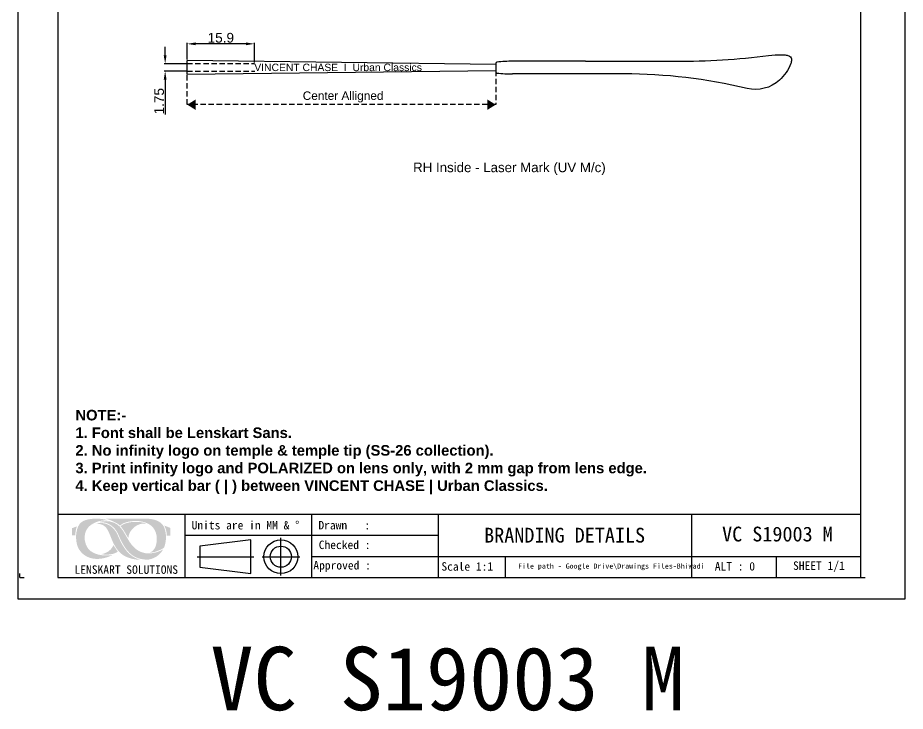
# Model space of a CAD drawing. Header units: millimetres. Extents: x 1399 to 2555, y 1196 to 1555.
# Drawn here: x 1399 to 1609, y 1230.9 to 1395 of the extents above; entities that cross this region are included whole.
import ezdxf

# ---------------------------------------------------------------- set-up
doc = ezdxf.new("R2010")
doc.units = ezdxf.units.MM
for name, pattern in [('DASHED', [19.05, 12.7, -6.35]), ('HIDDEN', [9.525, 6.35, -3.175]), ('HIDDEN2', [0.1875, 0.125, -0.0625])]:
    doc.linetypes.add(name, pattern=pattern)
for name, color, linetype in [('Dimension', 3, 'Continuous'), ('Hidden Line', 1, 'HIDDEN2'), ('图框-线条', 7, 'Continuous')]:
    doc.layers.add(name, color=color, linetype=linetype)
doc.layers.add('绘图层', color=7, linetype='Continuous', lineweight=15)
doc.styles.get("Standard").update_dxf_attribs({"font": 'arial.ttf'})
doc.styles.add('宋体', font='SimSun.ttf')
doc.dimstyles.new('Standard$0', dxfattribs={"dimtxt": 2.3, "dimasz": 2, "dimexe": 1, "dimexo": 1, "dimgap": 1, "dimtad": 0, "dimtih": 1, "dimtoh": 1, "dimdec": 1, "dimzin": 0, "dimdsep": 46, "dimtxsty": 'Standard', "dimcen": 0, "dimclrd": 4, "dimclre": 4, "dimclrt": 4, "dimadec": 1, "dimazin": 0, "dimtfac": 1, "dimtdec": 1, "dimtofl": 0, "dimtmove": 0, "dimatfit": 0, "dimfxl": 1, "dimtolj": 1, "dimtzin": 0, "dimarcsym": 0})

# ---------------------------------------------------------------- blocks, each defined once
blk = doc.blocks.new('*D171')
at = {"layer": 'Defpoints', "color": 0, "transparency": 16777216}
for p in [(1439.14, 1388.81), (1439.14, 1384.83), (1455.04, 1384.12)]:
    blk.add_point(p, dxfattribs=at)
at = {"layer": 'Dimension', "color": 3, "lineweight": -2, "transparency": 16777216}
for p, q in [((1439.14, 1385.08), (1439.14, 1389.06)), ((1453.04, 1388.81), (1441.14, 1388.81)), ((1455.04, 1384.37), (1455.04, 1389.06))]:
    blk.add_line(p, q, dxfattribs=at)
at = {"layer": 'Dimension', "color": 3, "transparency": 16777216}
for points in [[(1441.14, 1389.15), (1441.14, 1388.48), (1439.14, 1388.81)], [(1453.04, 1389.15), (1453.04, 1388.48), (1455.04, 1388.81)]]:
    blk.add_solid(points, dxfattribs=at)
at = {"layer": 'Dimension', "transparency": 16777216, "insert": (1447.09, 1390.24), "char_height": 2.3, "attachment_point": 5}
blk.add_mtext('\\A1;15.9', dxfattribs=at)
blk = doc.blocks.new('*D172')
at = {"layer": 'Defpoints', "color": 0, "transparency": 16777216}
for p in [(1439.14, 1384.12), (1433.92, 1382.37), (1439.14, 1382.37)]:
    blk.add_point(p, dxfattribs=at)
at = {"layer": 'Dimension', "color": 3, "lineweight": -2, "transparency": 16777216}
for p, q in [((1433.92, 1386.12), (1433.92, 1388.12)), ((1438.89, 1384.12), (1433.67, 1384.12)), ((1438.89, 1382.37), (1433.67, 1382.37)), ((1433.92, 1380.37), (1433.92, 1372.1))]:
    blk.add_line(p, q, dxfattribs=at)
at = {"layer": 'Dimension', "color": 3, "transparency": 16777216}
for points in [[(1433.58, 1386.12), (1434.25, 1386.12), (1433.92, 1384.12)], [(1433.58, 1380.37), (1434.25, 1380.37), (1433.92, 1382.37)]]:
    blk.add_solid(points, dxfattribs=at)
at = {"layer": 'Dimension', "transparency": 16777216, "insert": (1432.49, 1375.24), "char_height": 2.3, "attachment_point": 5, "rotation": 90}
blk.add_mtext('\\A1;1.75', dxfattribs=at)

msp = doc.modelspace()

# ---------------------------------------------------------------- hatches: boundary and pattern name
at = {"layer": 'Hidden Line', "linetype": 'DASHED', "ltscale": 0.1}
h = msp.add_hatch(color=7, dxfattribs=at)
h.dxf.hatch_style = 1
h.paths.add_polyline_path([(1441.16734, 1373.15627), (1439.16274, 1374.41752), (1441.16734, 1375.67877)])
h = msp.add_hatch(color=7, dxfattribs=at)
h.dxf.hatch_style = 1
h.paths.add_polyline_path([(1510.12037, 1373.15627), (1512.12497, 1374.41752), (1510.12037, 1375.67877)])
at = {"layer": '图框-线条', "lineweight": 0, "ltscale": 0.1}
h = msp.add_hatch(color=252, dxfattribs=at)
edge = h.paths.add_edge_path()
edge.add_spline(control_points=[(1411.9169, 1274.24849), (1411.9169, 1274.24849), (1411.91574, 1272.53481), (1411.91574, 1272.53481), (1411.91574, 1272.53481), (1411.91574, 1272.53481), (1412.6281, 1272.53481), (1412.6281, 1272.53481), (1412.6281, 1272.53481), (1412.6809, 1272.93524), (1412.68746, 1273.28495), (1412.76577, 1273.68409), (1412.76577, 1273.68409), (1412.83432, 1274.03362), (1412.94114, 1274.38364), (1413.06464, 1274.68558), (1413.06464, 1274.68558), (1413.06464, 1274.68558), (1411.9169, 1274.24849), (1411.9169, 1274.24849)], knot_values=[0, 0, 0, 0, 0.166666667, 0.166666667, 0.166666667, 0.166676668, 0.333333333, 0.333333333, 0.333333333, 0.333343334, 0.5, 0.5, 0.5, 0.500010001, 0.666666667, 0.666666667, 0.666666667, 0.666676668, 1, 1, 1, 1], degree=3, periodic=0)
edge = h.paths.add_edge_path()
edge.add_spline(control_points=[(1434.3184, 1272.46025), (1434.3184, 1272.46025), (1435.12397, 1272.45344), (1435.12397, 1272.45344), (1435.12397, 1272.45344), (1435.12397, 1272.45344), (1435.12722, 1274.30766), (1435.12722, 1274.30766), (1435.12722, 1274.30766), (1435.12722, 1274.30766), (1433.71513, 1274.8677), (1433.71513, 1274.8677), (1433.71513, 1274.8677), (1433.8599, 1274.50971), (1434.02148, 1274.24922), (1434.13088, 1273.8014), (1434.13088, 1273.8014), (1434.24218, 1273.34603), (1434.27879, 1272.94805), (1434.3184, 1272.46025)], knot_values=[0, 0, 0, 0, 0.166666667, 0.166666667, 0.166666667, 0.166676668, 0.333333333, 0.333333333, 0.333333333, 0.333343334, 0.5, 0.5, 0.5, 0.500010001, 0.666666667, 0.666666667, 0.666666667, 0.666676668, 1, 1, 1, 1], degree=3, periodic=0)
edge = h.paths.add_edge_path(flags=17)
edge.add_spline(control_points=[(1418.83494, 1268.11621), (1418.96758, 1268.00909), (1419.79099, 1267.99406), (1419.93418, 1267.98971), (1419.93418, 1267.98971), (1420.81229, 1267.96303), (1422.13572, 1268.17619), (1422.7103, 1268.73187), (1422.7103, 1268.73187), (1422.65805, 1268.81349), (1422.62647, 1268.84716), (1422.57006, 1268.91473), (1422.57006, 1268.91473), (1422.57006, 1268.91473), (1421.70138, 1270.20413), (1421.70138, 1270.20413), (1421.70138, 1270.20413), (1421.48989, 1269.94376), (1421.39821, 1269.4497), (1420.59669, 1268.8341), (1420.59669, 1268.8341), (1420.12317, 1268.47046), (1419.56435, 1268.21623), (1418.83494, 1268.11621)], knot_values=[0, 0, 0, 0, 0.142857143, 0.142857143, 0.142857143, 0.142867144, 0.285714286, 0.285714286, 0.285714286, 0.285724287, 0.428571429, 0.428571429, 0.428571429, 0.42858143, 0.571428571, 0.571428571, 0.571428571, 0.571438572, 0.714285714, 0.714285714, 0.714285714, 0.714295715, 1, 1, 1, 1], degree=3, periodic=0)
edge = h.paths.add_edge_path(flags=17)
edge.add_spline(control_points=[(1423.38403, 1274.69282), (1423.43229, 1274.60954), (1423.44443, 1274.6196), (1423.50741, 1274.54755), (1423.50741, 1274.54755), (1424.15502, 1273.80593), (1425.08532, 1272.01469), (1425.20557, 1271.88978), (1425.20557, 1271.88978), (1425.26505, 1273.38913), (1426.51863, 1274.69723), (1427.75302, 1275.12942), (1427.75302, 1275.12942), (1428.40149, 1275.35643), (1428.75028, 1275.36305), (1429.4719, 1275.29621), (1429.4719, 1275.29621), (1429.23416, 1275.49072), (1428.22844, 1275.65433), (1427.97279, 1275.68339), (1427.97279, 1275.68339), (1426.76048, 1275.82124), (1425.00474, 1275.70614), (1423.92831, 1275.10385), (1423.92831, 1275.10385), (1423.75858, 1275.0088), (1423.44768, 1274.81344), (1423.38403, 1274.69282)], knot_values=[0, 0, 0, 0, 0.125, 0.125, 0.125, 0.125010001, 0.25, 0.25, 0.25, 0.250010001, 0.375, 0.375, 0.375, 0.375010001, 0.5, 0.5, 0.5, 0.500010001, 0.625, 0.625, 0.625, 0.625010001, 0.75, 0.75, 0.75, 0.750010001, 1, 1, 1, 1], degree=3, periodic=0)
edge = h.paths.add_edge_path()
edge.add_spline(control_points=[(1422.80326, 1272.33993), (1422.39676, 1273.25687), (1422.2705, 1273.51116), (1421.63099, 1274.20047), (1421.63099, 1274.20047), (1420.75575, 1275.14389), (1419.41117, 1275.61337), (1418.08468, 1275.43357), (1418.08468, 1275.43357), (1417.99742, 1275.4218), (1417.92101, 1275.41046), (1417.8367, 1275.3939), (1417.8367, 1275.3939), (1417.8367, 1275.3939), (1417.60306, 1275.32234), (1417.60306, 1275.32234), (1417.60306, 1275.32234), (1418.37092, 1275.28481), (1418.9685, 1275.17339), (1419.47685, 1274.78909), (1419.47685, 1274.78909), (1419.98238, 1274.40688), (1420.17701, 1274.10389), (1420.50158, 1273.43985), (1420.50158, 1273.43985), (1421.03066, 1272.35729), (1421.38883, 1271.1462), (1421.98052, 1270.14495), (1421.98052, 1270.14495), (1422.61132, 1269.07742), (1423.22202, 1268.2965), (1424.2863, 1267.67697), (1424.2863, 1267.67697), (1425.14069, 1267.17966), (1426.93052, 1266.70878), (1428.1199, 1266.75685), (1428.1199, 1266.75685), (1427.98776, 1266.82179), (1427.80263, 1266.84705), (1427.64528, 1266.89501), (1427.64528, 1266.89501), (1425.4346, 1267.5688), (1424.15692, 1269.44565), (1423.18314, 1271.50505), (1423.18314, 1271.50505), (1423.05167, 1271.78302), (1422.92946, 1272.05522), (1422.80326, 1272.33993)], knot_values=[0, 0, 0, 0, 0.076923077, 0.076923077, 0.076923077, 0.076933078, 0.153846154, 0.153846154, 0.153846154, 0.153856155, 0.230769231, 0.230769231, 0.230769231, 0.230779232, 0.307692308, 0.307692308, 0.307692308, 0.307702309, 0.384615385, 0.384615385, 0.384615385, 0.384625386, 0.461538462, 0.461538462, 0.461538462, 0.461548463, 0.538461538, 0.538461538, 0.538461538, 0.538471539, 0.615384615, 0.615384615, 0.615384615, 0.615394616, 0.692307692, 0.692307692, 0.692307692, 0.692317693, 0.769230769, 0.769230769, 0.769230769, 0.76924077, 0.846153846, 0.846153846, 0.846153846, 0.846163847, 1, 1, 1, 1], degree=3, periodic=0)
edge = h.paths.add_edge_path()
edge.add_spline(control_points=[(1433.42845, 1269.19154), (1433.39276, 1269.19), (1432.57204, 1268.79951), (1432.40648, 1268.73525), (1432.40648, 1268.73525), (1432.05394, 1268.59838), (1431.63727, 1268.47053), (1431.24524, 1268.39461), (1431.24524, 1268.39461), (1430.26981, 1268.2055), (1429.55714, 1268.20991), (1428.62562, 1268.48144), (1428.62562, 1268.48144), (1427.03918, 1268.94386), (1426.11673, 1270.05438), (1425.37015, 1271.21329), (1425.37015, 1271.21329), (1424.04777, 1273.266), (1423.51102, 1275.25519), (1420.96173, 1275.79984), (1420.96173, 1275.79984), (1420.53285, 1275.89146), (1420.02138, 1275.92739), (1419.56846, 1275.89225), (1419.56846, 1275.89225), (1419.26284, 1275.86858), (1418.54262, 1275.79806), (1418.32199, 1275.66598), (1418.32199, 1275.66598), (1419.44741, 1275.69045), (1420.32522, 1275.47257), (1421.12031, 1274.90309), (1421.12031, 1274.90309), (1422.77425, 1273.71849), (1422.82552, 1272.47478), (1423.69008, 1270.93207), (1423.69008, 1270.93207), (1424.10522, 1270.19131), (1424.40453, 1269.61557), (1424.97629, 1268.94693), (1424.97629, 1268.94693), (1426.16321, 1267.55899), (1427.42581, 1266.94204), (1429.36876, 1266.80027), (1429.36876, 1266.80027), (1430.30648, 1266.73189), (1431.24874, 1267.14342), (1431.86753, 1267.53366), (1431.86753, 1267.53366), (1432.2945, 1267.80299), (1432.63073, 1268.14031), (1432.95058, 1268.50805), (1432.95058, 1268.50805), (1433.11731, 1268.69987), (1433.29771, 1268.9839), (1433.42845, 1269.19154)], knot_values=[0, 0, 0, 0, 0.066666667, 0.066666667, 0.066666667, 0.066676668, 0.133333333, 0.133333333, 0.133333333, 0.133343334, 0.2, 0.2, 0.2, 0.200010001, 0.266666667, 0.266666667, 0.266666667, 0.266676668, 0.333333333, 0.333333333, 0.333333333, 0.333343334, 0.4, 0.4, 0.4, 0.400010001, 0.466666667, 0.466666667, 0.466666667, 0.466676668, 0.533333333, 0.533333333, 0.533333333, 0.533343334, 0.6, 0.6, 0.6, 0.600010001, 0.666666667, 0.666666667, 0.666666667, 0.666676668, 0.733333333, 0.733333333, 0.733333333, 0.733343334, 0.8, 0.8, 0.8, 0.800010001, 0.866666667, 0.866666667, 0.866666667, 0.866676668, 1, 1, 1, 1], degree=3, periodic=0)
edge = h.paths.add_edge_path()
edge.add_spline(control_points=[(1423.23116, 1274.85244), (1423.7912, 1275.28726), (1423.95456, 1275.42683), (1424.77362, 1275.65598), (1424.77362, 1275.65598), (1426.64354, 1276.17917), (1429.05652, 1276.04132), (1430.52307, 1274.89009), (1430.52307, 1274.89009), (1431.32613, 1274.25977), (1431.98152, 1273.15489), (1431.94363, 1271.60684), (1431.94363, 1271.60684), (1431.91566, 1270.46394), (1431.63586, 1269.35692), (1430.72935, 1268.69846), (1430.72935, 1268.69846), (1430.66938, 1268.65486), (1430.42207, 1268.50125), (1430.36523, 1268.48261), (1430.36523, 1268.48261), (1431.25401, 1268.42729), (1432.64894, 1269.031), (1433.38289, 1269.44724), (1433.38289, 1269.44724), (1433.66006, 1269.60447), (1433.63179, 1269.57761), (1433.74977, 1269.89765), (1433.74977, 1269.89765), (1434.2152, 1271.16049), (1434.23034, 1272.90924), (1433.80594, 1274.13688), (1433.80594, 1274.13688), (1433.61094, 1274.70097), (1433.39736, 1274.99654), (1433.02968, 1275.36471), (1433.02968, 1275.36471), (1432.26942, 1276.12582), (1430.75903, 1276.4805), (1429.6669, 1276.48001), (1429.6669, 1276.48001), (1426.44179, 1276.47842), (1423.13292, 1276.51503), (1419.92835, 1276.47897), (1419.92835, 1276.47897), (1420.16082, 1276.37644), (1420.57682, 1276.28091), (1420.84491, 1276.18371), (1420.84491, 1276.18371), (1421.11749, 1276.0848), (1422.29816, 1275.52899), (1422.52934, 1275.38899), (1422.52934, 1275.38899), (1422.84986, 1275.19485), (1423.17167, 1274.8861), (1423.23116, 1274.85244)], knot_values=[0, 0, 0, 0, 0.066666667, 0.066666667, 0.066666667, 0.066676668, 0.133333333, 0.133333333, 0.133333333, 0.133343334, 0.2, 0.2, 0.2, 0.200010001, 0.266666667, 0.266666667, 0.266666667, 0.266676668, 0.333333333, 0.333333333, 0.333333333, 0.333343334, 0.4, 0.4, 0.4, 0.400010001, 0.466666667, 0.466666667, 0.466666667, 0.466676668, 0.533333333, 0.533333333, 0.533333333, 0.533343334, 0.6, 0.6, 0.6, 0.600010001, 0.666666667, 0.666666667, 0.666666667, 0.666676668, 0.733333333, 0.733333333, 0.733333333, 0.733343334, 0.8, 0.8, 0.8, 0.800010001, 0.866666667, 0.866666667, 0.866666667, 0.866676668, 1, 1, 1, 1], degree=3, periodic=0)
edge = h.paths.add_edge_path()
edge.add_spline(control_points=[(1421.44954, 1267.89981), (1421.31144, 1267.90619), (1421.04758, 1267.84585), (1420.88569, 1267.8307), (1420.88569, 1267.8307), (1418.31549, 1267.59106), (1415.27863, 1268.26841), (1414.91077, 1271.41276), (1414.91077, 1271.41276), (1414.73944, 1272.8776), (1415.19511, 1274.20464), (1416.37143, 1275.01169), (1416.37143, 1275.01169), (1417.5445, 1275.8164), (1418.72051, 1276.13435), (1420.45111, 1276.08541), (1420.45111, 1276.08541), (1420.45111, 1276.08541), (1419.75402, 1276.27937), (1419.75402, 1276.27937), (1419.75402, 1276.27937), (1418.22645, 1276.6067), (1415.9401, 1276.62025), (1414.59141, 1275.94812), (1414.59141, 1275.94812), (1413.82723, 1275.56738), (1413.4024, 1275.00175), (1413.11057, 1274.05152), (1413.11057, 1274.05152), (1412.61228, 1272.42928), (1412.75847, 1269.93192), (1413.97299, 1268.65302), (1413.97299, 1268.65302), (1414.13052, 1268.48702), (1414.20251, 1268.37382), (1414.38973, 1268.22506), (1414.38973, 1268.22506), (1414.58013, 1268.07372), (1414.61625, 1268.02018), (1414.85773, 1267.84947), (1414.85773, 1267.84947), (1416.43435, 1266.7349), (1418.48621, 1266.79775), (1420.28892, 1267.40127), (1420.28892, 1267.40127), (1420.49937, 1267.47173), (1420.70388, 1267.55451), (1420.89673, 1267.63773), (1420.89673, 1267.63773), (1421.01802, 1267.69003), (1421.38141, 1267.88375), (1421.44954, 1267.89981)], knot_values=[0, 0, 0, 0, 0.071428571, 0.071428571, 0.071428571, 0.071438572, 0.142857143, 0.142857143, 0.142857143, 0.142867144, 0.214285714, 0.214285714, 0.214285714, 0.214295715, 0.285714286, 0.285714286, 0.285714286, 0.285724287, 0.357142857, 0.357142857, 0.357142857, 0.357152858, 0.428571429, 0.428571429, 0.428571429, 0.42858143, 0.5, 0.5, 0.5, 0.500010001, 0.571428571, 0.571428571, 0.571428571, 0.571438572, 0.642857143, 0.642857143, 0.642857143, 0.642867144, 0.714285714, 0.714285714, 0.714285714, 0.714295715, 0.785714286, 0.785714286, 0.785714286, 0.785724287, 0.857142857, 0.857142857, 0.857142857, 0.857152858, 1, 1, 1, 1], degree=3, periodic=0)

# ---------------------------------------------------------------- linework, layer by layer
for p, q in [((1512.14385, 1383.9462), (1439.14385, 1384.8462)), ((1512.14385, 1383.96931), (1512.14385, 1382.42481)), ((1533.34489, 1384.69706), (1516.14385, 1384.69706)), ((1512.14385, 1382.4462), (1439.14385, 1381.5462)), ((1531.46721, 1381.69706), (1516.14385, 1381.69706)), ((1408.55895, 1277.5531), (1598.55895, 1277.5531)), ((1438.55895, 1277.5531), (1438.55895, 1262.5531)), ((1468.55895, 1277.5531), (1468.55895, 1262.5531)), ((1498.55895, 1277.5531), (1498.55895, 1262.5531)), ((1558.55895, 1262.5531), (1558.55895, 1277.5531)), ((1438.55895, 1272.5531), (1498.55895, 1272.5531)), ((1461.30461, 1263.04955), (1461.30461, 1271.93803)), ((1441.49401, 1267.49379), (1454.88677, 1267.49379)), ((1456.86037, 1267.49379), (1465.74885, 1267.49379)), ((1468.55895, 1267.5531), (1598.55895, 1267.5531)), ((1514.39808, 1267.53951), (1514.39808, 1262.53951)), ((1578.55895, 1262.5531), (1578.55895, 1267.5531)), ((1399.52331, 1262.5531), (1399.52331, 1263.5531)), ((1399.52331, 1262.5531), (1400.52331, 1262.5531)), ((1408.55895, 1262.5531), (1599.52331, 1262.5531))]:
    msp.add_line(p, q)
at = {"ltscale": 1000}
msp.add_line((1439.14385, 1381.5462), (1439.14385, 1384.8462), dxfattribs=at)
for points in [[(1399.04113, 1257.5531), (1609.04113, 1257.5531), (1609.04113, 1554.5531), (1399.04113, 1554.5531)], [(1442.15467, 1264.99379), (1454.15467, 1263.49379), (1454.15467, 1271.49379), (1442.15467, 1269.99379)]]:
    msp.add_lwpolyline(points, close=True)
msp.add_lwpolyline([(1598.55895, 1262.5531), (1598.55895, 1549.5531), (1408.55895, 1549.5531), (1408.55895, 1262.5531)])
msp.add_lwpolyline([(1533.34489, 1384.69706), (1554.82621, 1384.69706, 0.030492674), (1576.71979, 1386.03349, -0.029639022), (1579.8356, 1386.22902, -0.039974111), (1580.89204, 1386.14805, -0.086358474), (1581.65198, 1385.88887, -0.301316799), (1582.13905, 1384.96347, -0.065474268), (1581.94633, 1384.1463, -0.118331492), (1579.27552, 1380.22501, -0.248029999), (1571.59633, 1378.2556, 0.058867245), (1542.46694, 1381.69706), (1531.46721, 1381.69706)], format="xyb")
at = {"color": 7}
msp.add_lwpolyline([(1516.14385, 1384.69706, 0.023644439), (1512.41218, 1384.49706, 0.383559382), (1512.14385, 1384.19874), (1512.14385, 1382.19539, 0.383559382), (1512.41218, 1381.89706, 0.023644439), (1516.14385, 1381.69706)], format="xyb", dxfattribs=at)
for radius in [4, 2.5]:
    msp.add_circle((1461.30461, 1267.49379), radius)
at = {"layer": 'Hidden Line', "linetype": 'HIDDEN', "ltscale": 0.2}
for p, q in [((1439.14396, 1384.1236), (1455.03638, 1384.1236)), ((1439.14386, 1382.3736), (1455.11991, 1382.3736)), ((1512.14385, 1374.42834), (1439.14385, 1374.42834))]:
    msp.add_line(p, q, dxfattribs=at)
at = {"layer": 'Hidden Line', "color": 7, "linetype": 'DASHED', "ltscale": 0.1}
for p, q in [((1512.14385, 1382.4462), (1512.14385, 1374.42834)), ((1439.14385, 1374.42834), (1439.14385, 1381.3962))]:
    msp.add_line(p, q, dxfattribs=at)

# ---------------------------------------------------------------- texts
for s, insert, char_height, width, attachment_point in [('\\pxql;{\\fArial|b1|i0|c0|p34;NOTE:-\\P\\pq*;1. Font shall be Lenskart Sans.^J2. No infinity logo on temple & temple tip (SS-26 collection).^J3. Print infinity logo and POLARIZED on lens only, with 2 mm gap from lens edge.^J4. Keep vertical bar ( | ) between VINCENT CHASE | Urban Classics.}', (1412.68307, 1302.23381), 2.5, 135.4516394, 1), ('{\\fNSimSun|b0|i0|c0|p49;VC S19003 M}', (1500.74731, 1238.56134), 15, 239.4285657, 5)]:
    msp.add_mtext(s, dxfattribs=dict(insert=insert, char_height=char_height, width=width, attachment_point=attachment_point))
at = {"layer": '绘图层', "color": 7, "linetype": 'ByBlock', "lineweight": 9, "attachment_point": 5, "style": '宋体'}
for s, insert, char_height, width in [('{\\fArial|b0|i0|c0|p34;VINCENT CHASE  I  Urban Classics}', (1474.8481, 1383.22606), 1.75, 43.5669233), ('{\\fArial|b0|i0|c0|p34;Center Alligned}', (1476.02451, 1376.25151), 2, 25.9865105), ('{\\fArial|b0|i0|c0|p34;RH Inside - Laser Mark (UV M/c)}', (1515.37824, 1359.24345), 2.25, 60.2844571), ('\\pxql;{\\fNSimSun|b0|i0|c0|p49;Units are in MM & %%D}', (1455.45292, 1274.93348), 2, 30.5443257), ('\\pxql;{\\fNSimSun|b0|i0|c0|p49;Drawn   : }', (1485.45292, 1274.93348), 2, 30.5443257), ('{\\fNSimSun|b0|i0|c0|p49;BRANDING DETAILS}', (1528.44078, 1272.55618), 3.5, 71.0095224), ('{\\fNSimSun|b0|i0|c0|p49;VC S19003 M}', (1578.79811, 1272.82348), 3.5, 46.4697196), ('\\pxql;{\\fNSimSun|b0|i0|c0|p49;Checked : }', (1481.71253, 1270.28713), 2, 22.901467), ('\\pxql;{\\fNSimSun|b0|i0|c0|p49;Approved :}', (1480.43601, 1265.1815), 2, 22.901467), ('{\\fNSimSun|b0|i0|c0|p49;SHEET 1/1}', (1588.61922, 1265.13403), 2, 17.2791446), ('{\\fSimSun|b0|i0|c134|p2;LENSKART SOLUTIONS}', (1424.72382, 1264.42788), 2, 58.9744548), ('\\pxql;{\\fNSimSun|b0|i0|c0|p49;Scale 1:1}', (1510.73398, 1265.16792), 2, 22.901467), ('\\pxql;{\\fNSimSun|b0|i0|c0|p49;File path - Google Drive\\\\Drawings Files-Bhiwadi}', (1562.37016, 1265.0895), 1.2, 89.8899891), ('{\\fNSimSun|b0|i0|c0|p49;ALT : 0}', (1568.73653, 1265.20903), 2, 17.2791446)]:
    msp.add_mtext(s, dxfattribs=dict(at, insert=insert, char_height=char_height, width=width))

# ---------------------------------------------------------------- dimensions: what is measured, and where the dimension line sits
at = {"layer": 'Dimension'}
dim = msp.add_linear_dim(base=(1439.14375, 1388.81242), p1=(1455.03638, 1384.1236), p2=(1439.14375, 1384.82844), dimstyle='Standard$0', override={"dimexe": 0.25, "dimexo": 0.25, "dimgap": 0.25, "dimtad": 1, "dimtih": 0, "dimtoh": 0, "dimclrd": 3, "dimclre": 3, "dimclrt": 256, "dimadec": 2, "dimtdec": 2, "dimatfit": 3}, dxfattribs=at)
dim.commit()
dim.dimension.update_dxf_attribs({"geometry": '*D171', "text_midpoint": (1447.09006, 1390.23674)})
dim = msp.add_linear_dim(base=(1433.91578, 1382.3736), p1=(1439.14396, 1384.1236), p2=(1439.14386, 1382.3736), angle=90, dimstyle='Standard$0', override={"dimexe": 0.25, "dimexo": 0.25, "dimgap": 0.25, "dimtad": 1, "dimtih": 0, "dimtoh": 0, "dimdec": 2, "dimclrd": 3, "dimclre": 3, "dimclrt": 256, "dimadec": 2, "dimtdec": 2, "dimatfit": 3}, dxfattribs=at)
dim.commit()
dim.dimension.update_dxf_attribs({"geometry": '*D172', "text_midpoint": (1432.49146, 1375.23605)})

doc.saveas('drawing.dxf')
